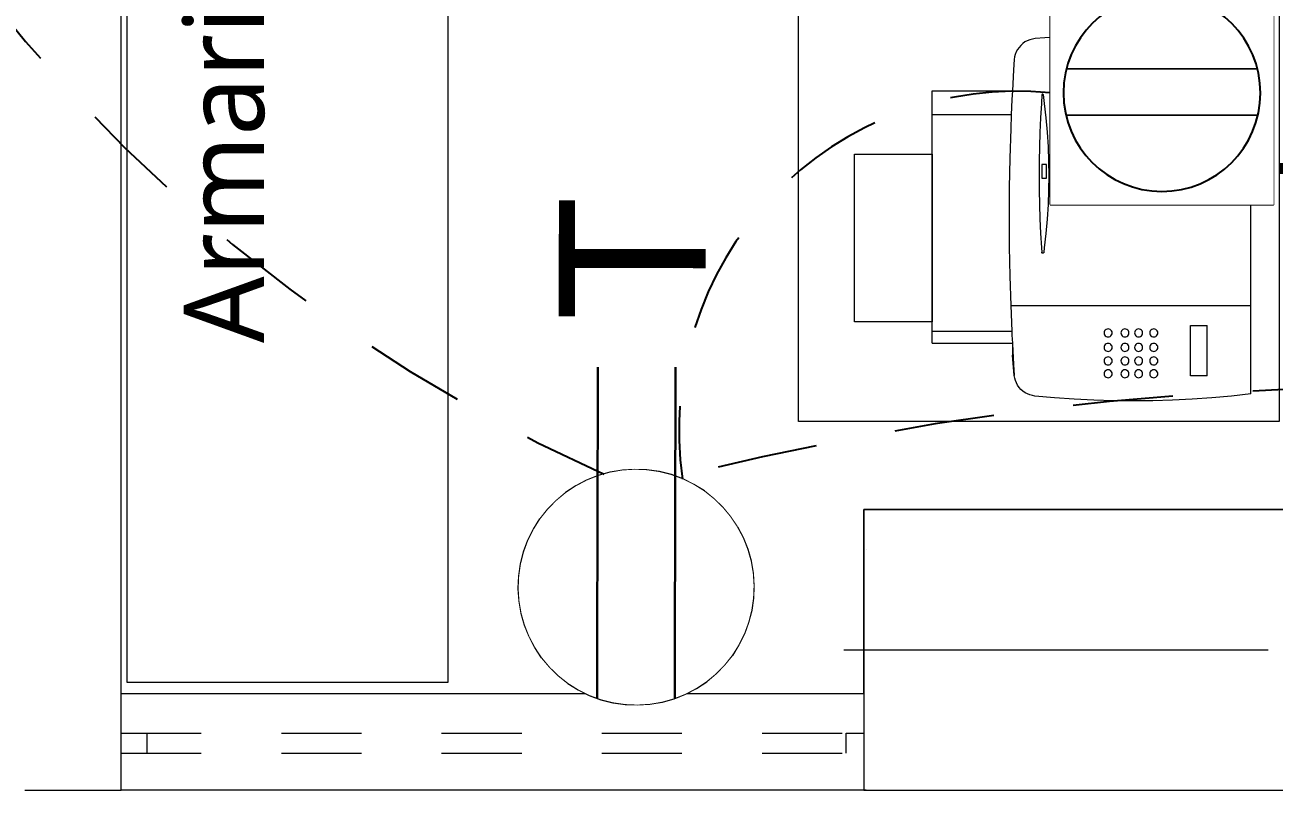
# Model space of a CAD drawing. Header units: metres. Extents: x -17 to 101, y 0 to 79.
# Drawn here: x 60.161 to 61.72, y 22.834 to 23.789 of the extents above; entities that cross this region are included whole.
import ezdxf

# ---------------------------------------------------------------- set-up
doc = ezdxf.new("R2010")
doc.units = ezdxf.units.M
doc.set_wipeout_variables(frame=1)
for name, pattern in [('CONTINUA', [0]), ('DASHED2', [0.375, 0.25, -0.125]), ('HIDDEN2', [0.1875, 0.125, -0.0625])]:
    doc.linetypes.add(name, pattern=pattern)
doc.layers.add('Cotas varias El', color=253, linetype='Continuous', lineweight=13)
doc.layers.add('TOMACORRIENTE', color=5, linetype='HIDDEN2', lineweight=30)
doc.styles.add('Generales', font='trebuc.ttf', dxfattribs={"height": 0.1})
doc.styles.add('style1', font='arial.ttf', dxfattribs={"height": 0.35})

# ---------------------------------------------------------------- blocks, each defined once
blk = doc.blocks.new('Tomacorriente con puesta a tierra')
at = {"layer": 'TOMACORRIENTE'}
blk.add_lwpolyline([(0.111, 0.0379), (0.1065, 0.0493), (0.1007, 0.0601), (0.0939, 0.0703), (0.086, 0.0798), (0.0772, 0.0883), (0.0676, 0.0959), (0.0572, 0.1024), (0.0462, 0.1079), (0.0346, 0.1121), (0.0227, 0.1151), (0.0106, 0.1168), (-0.0017, 0.1173), (-0.014, 0.1165), (-0.0261, 0.1144), (-0.0379, 0.111), (-0.0493, 0.1065), (-0.0601, 0.1007), (-0.0703, 0.0939), (-0.0798, 0.086), (-0.0883, 0.0772), (-0.0959, 0.0676), (-0.1024, 0.0572), (-0.1079, 0.0462), (-0.1121, 0.0346), (-0.1151, 0.0227), (-0.1168, 0.0106), (-0.1173, -0.0017), (-0.1165, -0.014), (-0.1144, -0.0261), (-0.111, -0.0379), (-0.1065, -0.0493), (-0.1007, -0.0601), (-0.0939, -0.0703), (-0.086, -0.0798), (-0.0772, -0.0883), (-0.0676, -0.0959), (-0.0572, -0.1024), (-0.0462, -0.1079), (-0.0346, -0.1121), (-0.0227, -0.1151), (-0.0106, -0.1168), (0.0017, -0.1173), (0.014, -0.1165), (0.0261, -0.1144), (0.0379, -0.111), (0.0493, -0.1065), (0.0601, -0.1007), (0.0703, -0.0939), (0.0798, -0.086), (0.0883, -0.0772), (0.0959, -0.0676), (0.1024, -0.0572), (0.1079, -0.0462), (0.1121, -0.0346), (0.1151, -0.0227), (0.1168, -0.0106), (0.1173, 0.0017), (0.1165, 0.014), (0.1144, 0.0261)], close=True, dxfattribs=at)
at = {"layer": 'TOMACORRIENTE', "color": 5, "linetype": 'CONTINUA', "style": 'style1', "text_generation_flag": 4}
blk.add_text('T', height=0.1466, rotation=180, dxfattribs=at).set_placement((0.3906, -0.0687))
blk.add_wipeout([(0.111, 0.0379), (0.1065, 0.0493), (0.1007, 0.0601), (0.0939, 0.0703), (0.086, 0.0798), (0.0772, 0.0883), (0.0676, 0.0959), (0.0572, 0.1024), (0.0462, 0.1079), (0.0346, 0.1121), (0.0227, 0.1151), (0.0106, 0.1168), (-0.0017, 0.1173), (-0.014, 0.1165), (-0.0261, 0.1144), (-0.0379, 0.111), (-0.0493, 0.1065), (-0.0601, 0.1007), (-0.0703, 0.0939), (-0.0798, 0.086), (-0.0883, 0.0772), (-0.0959, 0.0676), (-0.1024, 0.0572), (-0.1079, 0.0462), (-0.1121, 0.0346), (-0.1151, 0.0227), (-0.1168, 0.0106), (-0.1173, -0.0017), (-0.1165, -0.014), (-0.1144, -0.0261), (-0.111, -0.0379), (-0.1065, -0.0493), (-0.1007, -0.0601), (-0.0939, -0.0703), (-0.086, -0.0798), (-0.0772, -0.0883), (-0.0676, -0.0959), (-0.0572, -0.1024), (-0.0462, -0.1079), (-0.0346, -0.1121), (-0.0227, -0.1151), (-0.0106, -0.1168), (0.0017, -0.1173), (0.014, -0.1165), (0.0261, -0.1144), (0.0379, -0.111), (0.0493, -0.1065), (0.0601, -0.1007), (0.0703, -0.0939), (0.0798, -0.086), (0.0883, -0.0772), (0.0959, -0.0676), (0.1024, -0.0572), (0.1079, -0.0462), (0.1121, -0.0346), (0.1151, -0.0227), (0.1168, -0.0106), (0.1173, 0.0017), (0.1165, 0.014), (0.1144, 0.0261)]).dxf.layer = 'TOMACORRIENTE'
at = {"layer": 'TOMACORRIENTE', "color": 5, "linetype": 'CONTINUA'}
for p, q in [((-0.1107, 0.0388), (0.2197, 0.0388)), ((-0.1107, -0.0388), (0.2197, -0.0388))]:
    blk.add_line(p, q, dxfattribs=at)
blk = doc.blocks.new('TOMACORRIENTE EN PISO')
at = {"layer": 'TOMACORRIENTE', "linetype": 'CONTINUA', "lineweight": 25}
blk.add_lwpolyline([(-0.1663, -0.1663), (0.1662, -0.1663), (0.1662, 0.1662), (-0.1663, 0.1662)], close=True, dxfattribs=at)
at = {"layer": 'TOMACORRIENTE', "color": 5, "linetype": 'CONTINUA', "style": 'style1', "text_generation_flag": 4}
blk.add_text('T', height=0.1466, rotation=179.8829, dxfattribs=at).set_placement((0.2959, -0.2513))
at = {"linetype": 'CONTINUA', "lineweight": 25}
blk.add_wipeout([(-0.1663, -0.1663), (0.1662, -0.1663), (0.1662, 0.1662), (-0.1663, 0.1662)], dxfattribs=at).dxf.layer = 'TOMACORRIENTE'
at = {"layer": 'TOMACORRIENTE', "color": 5, "linetype": 'CONTINUA', "lineweight": 25}
for p, q in [((-0.1421, 0.0364), (0.1422, 0.0358)), ((-0.1429, -0.0327), (0.1428, -0.0333))]:
    blk.add_line(p, q, dxfattribs=at)
blk.add_ellipse((0, 0), major_axis=(0.1039, 0.1035), ratio=1, start_param=5.497787, end_param=11.780972, dxfattribs=at)

msp = doc.modelspace()

# ---------------------------------------------------------------- linework, layer by layer
at = {"layer": 'Cotas varias El'}
for p, q in [((61.4704, 23.7752), (61.4459, 23.7736)), ((61.495, 23.7762), (61.4704, 23.7752)), ((61.5195, 23.7769), (61.495, 23.7762)), ((61.544, 23.7771), (61.5195, 23.7769)), ((61.5686, 23.7769), (61.544, 23.7771)), ((61.5931, 23.7762), (61.5686, 23.7769)), ((61.6176, 23.7752), (61.5931, 23.7762)), ((61.6421, 23.7736), (61.6176, 23.7752)), ((61.4015, 23.7608), (61.3996, 23.7581)), ((61.4037, 23.7633), (61.4015, 23.7608)), ((61.4062, 23.7655), (61.4037, 23.7633)), ((61.4089, 23.7675), (61.4062, 23.7655)), ((61.4118, 23.7691), (61.4089, 23.7675)), ((61.4149, 23.7703), (61.4118, 23.7691)), ((61.4182, 23.7712), (61.4149, 23.7703)), ((61.4215, 23.7717), (61.4182, 23.7712)), ((61.4459, 23.7736), (61.4215, 23.7717)), ((61.6666, 23.7717), (61.6421, 23.7736)), ((61.691, 23.7693), (61.6666, 23.7717)), ((61.691, 23.4385), (61.691, 23.7693)), ((61.3955, 23.7455), (61.3946, 23.7326)), ((61.3959, 23.7488), (61.3955, 23.7455)), ((61.3968, 23.752), (61.3959, 23.7488)), ((61.398, 23.7551), (61.3968, 23.752)), ((61.3996, 23.7581), (61.398, 23.7551)), ((61.3946, 23.7326), (61.3933, 23.7067)), ((61.2933, 23.6767), (61.2933, 23.7067)), ((61.2933, 23.7067), (61.3933, 23.7067)), ((61.3933, 23.7067), (61.3927, 23.6958)), ((61.4302, 23.702), (61.4295, 23.6907)), ((61.4303, 23.7021), (61.4302, 23.702)), ((61.4304, 23.7023), (61.4303, 23.7021)), ((61.4305, 23.7024), (61.4304, 23.7023)), ((61.4306, 23.7024), (61.4305, 23.7024)), ((61.4308, 23.7025), (61.4306, 23.7024)), ((61.4309, 23.7025), (61.4308, 23.7025)), ((61.4311, 23.7025), (61.4309, 23.7025)), ((61.4312, 23.7024), (61.4311, 23.7025)), ((61.4313, 23.7024), (61.4312, 23.7024)), ((61.4314, 23.7023), (61.4313, 23.7024)), ((61.4315, 23.7021), (61.4314, 23.7023)), ((61.4316, 23.702), (61.4315, 23.7021)), ((61.4316, 23.702), (61.4331, 23.6908)), ((61.3927, 23.6958), (61.3919, 23.6767)), ((61.4295, 23.6907), (61.4285, 23.6727)), ((61.4331, 23.6908), (61.4351, 23.6728)), ((61.2933, 23.6273), (61.2933, 23.6767)), ((61.3919, 23.6767), (61.2933, 23.6767)), ((61.3919, 23.6767), (61.3912, 23.6591)), ((61.4285, 23.6727), (61.4277, 23.6547)), ((61.4351, 23.6728), (61.4367, 23.6548)), ((61.3912, 23.6591), (61.3901, 23.6223)), ((61.4277, 23.6547), (61.4271, 23.6367)), ((61.4367, 23.6548), (61.4378, 23.6368)), ((61.4271, 23.6367), (61.4268, 23.6187)), ((61.4378, 23.6368), (61.4385, 23.6188)), ((61.1963, 23.4183), (61.1963, 23.6273)), ((61.1963, 23.6273), (61.2631, 23.6273)), ((61.2631, 23.6273), (61.2933, 23.6273)), ((61.2933, 23.6273), (61.2933, 23.4183)), ((61.2933, 23.4183), (61.2933, 23.6273)), ((61.3901, 23.6223), (61.3894, 23.5856)), ((61.4268, 23.6187), (61.4267, 23.6007)), ((61.43, 23.6146), (61.43, 23.5976)), ((61.436, 23.6146), (61.43, 23.6146)), ((61.436, 23.5976), (61.436, 23.6146)), ((61.4385, 23.6188), (61.4387, 23.6007)), ((61.4267, 23.6007), (61.4268, 23.5827)), ((61.43, 23.5976), (61.436, 23.5976)), ((61.4387, 23.6007), (61.4385, 23.5826)), ((61.3894, 23.5856), (61.3892, 23.5488)), ((61.4268, 23.5827), (61.4271, 23.5647)), ((61.4385, 23.5826), (61.4378, 23.5646)), ((61.4271, 23.5647), (61.4277, 23.5467)), ((61.4378, 23.5646), (61.4367, 23.5465)), ((61.3892, 23.5488), (61.3894, 23.512)), ((61.4277, 23.5467), (61.4285, 23.5287)), ((61.4367, 23.5465), (61.4351, 23.5285)), ((61.4285, 23.5287), (61.4295, 23.5107)), ((61.4351, 23.5285), (61.4331, 23.5106)), ((61.3894, 23.512), (61.3901, 23.4752)), ((61.4295, 23.5107), (61.4298, 23.505)), ((61.4331, 23.5106), (61.4324, 23.5051)), ((61.4299, 23.5046), (61.4298, 23.505)), ((61.4301, 23.5043), (61.4299, 23.5046)), ((61.4303, 23.5041), (61.4301, 23.5043)), ((61.4306, 23.5039), (61.4303, 23.5041)), ((61.4309, 23.5038), (61.4306, 23.5039)), ((61.4312, 23.5038), (61.4309, 23.5038)), ((61.4315, 23.5038), (61.4312, 23.5038)), ((61.4318, 23.504), (61.4315, 23.5038)), ((61.4321, 23.5042), (61.4318, 23.504)), ((61.4323, 23.5045), (61.4321, 23.5042)), ((61.4324, 23.5048), (61.4323, 23.5045)), ((61.4324, 23.5051), (61.4324, 23.5048)), ((61.3901, 23.4752), (61.3912, 23.4385)), ((61.3912, 23.4385), (61.691, 23.4385)), ((61.3912, 23.4385), (61.3925, 23.4067)), ((61.691, 23.3283), (61.691, 23.4385)), ((61.2631, 23.4183), (61.1963, 23.4183)), ((61.2933, 23.4183), (61.2631, 23.4183)), ((61.2933, 23.4067), (61.2933, 23.4183)), ((61.2933, 23.4067), (61.3925, 23.4067)), ((61.2933, 23.3917), (61.2933, 23.4067)), ((61.3925, 23.4067), (61.3927, 23.4017)), ((61.3927, 23.4017), (61.3932, 23.3917)), ((61.5079, 23.4057), (61.5077, 23.4044)), ((61.5077, 23.4044), (61.5079, 23.4031)), ((61.5084, 23.4069), (61.5079, 23.4057)), ((61.5079, 23.4031), (61.5084, 23.4019)), ((61.5092, 23.4079), (61.5084, 23.4069)), ((61.5084, 23.4019), (61.5092, 23.4009)), ((61.5102, 23.4087), (61.5092, 23.4079)), ((61.5092, 23.4009), (61.5102, 23.4001)), ((61.5115, 23.4092), (61.5102, 23.4087)), ((61.5127, 23.4094), (61.5115, 23.4092)), ((61.514, 23.4092), (61.5127, 23.4094)), ((61.5152, 23.4087), (61.514, 23.4092)), ((61.5163, 23.4079), (61.5152, 23.4087)), ((61.5152, 23.4001), (61.5163, 23.4009)), ((61.5171, 23.4069), (61.5163, 23.4079)), ((61.5163, 23.4009), (61.5171, 23.4019)), ((61.5176, 23.4057), (61.5171, 23.4069)), ((61.5171, 23.4019), (61.5176, 23.4031)), ((61.5177, 23.4044), (61.5176, 23.4057)), ((61.5176, 23.4031), (61.5177, 23.4044)), ((61.5289, 23.4057), (61.5287, 23.4044)), ((61.5287, 23.4044), (61.5289, 23.4031)), ((61.5294, 23.4069), (61.5289, 23.4057)), ((61.5289, 23.4031), (61.5294, 23.4019)), ((61.5302, 23.4079), (61.5294, 23.4069)), ((61.5294, 23.4019), (61.5302, 23.4009)), ((61.5312, 23.4087), (61.5302, 23.4079)), ((61.5302, 23.4009), (61.5312, 23.4001)), ((61.5325, 23.4092), (61.5312, 23.4087)), ((61.5337, 23.4094), (61.5325, 23.4092)), ((61.535, 23.4092), (61.5337, 23.4094)), ((61.5362, 23.4087), (61.535, 23.4092)), ((61.5373, 23.4079), (61.5362, 23.4087)), ((61.5362, 23.4001), (61.5373, 23.4009)), ((61.5381, 23.4069), (61.5373, 23.4079)), ((61.5373, 23.4009), (61.5381, 23.4019)), ((61.5386, 23.4057), (61.5381, 23.4069)), ((61.5381, 23.4019), (61.5386, 23.4031)), ((61.5387, 23.4044), (61.5386, 23.4057)), ((61.5386, 23.4031), (61.5387, 23.4044)), ((61.5459, 23.4057), (61.5457, 23.4044)), ((61.5457, 23.4044), (61.5459, 23.4031)), ((61.5464, 23.4069), (61.5459, 23.4057)), ((61.5459, 23.4031), (61.5464, 23.4019)), ((61.5472, 23.4079), (61.5464, 23.4069)), ((61.5464, 23.4019), (61.5472, 23.4009)), ((61.5482, 23.4087), (61.5472, 23.4079)), ((61.5472, 23.4009), (61.5482, 23.4001)), ((61.5495, 23.4092), (61.5482, 23.4087)), ((61.5507, 23.4094), (61.5495, 23.4092)), ((61.552, 23.4092), (61.5507, 23.4094)), ((61.5532, 23.4087), (61.552, 23.4092)), ((61.5543, 23.4079), (61.5532, 23.4087)), ((61.5532, 23.4001), (61.5543, 23.4009)), ((61.5551, 23.4069), (61.5543, 23.4079)), ((61.5543, 23.4009), (61.5551, 23.4019)), ((61.5556, 23.4057), (61.5551, 23.4069)), ((61.5551, 23.4019), (61.5556, 23.4031)), ((61.5557, 23.4044), (61.5556, 23.4057)), ((61.5556, 23.4031), (61.5557, 23.4044)), ((61.5649, 23.4057), (61.5647, 23.4044)), ((61.5647, 23.4044), (61.5649, 23.4031)), ((61.5654, 23.4069), (61.5649, 23.4057)), ((61.5649, 23.4031), (61.5654, 23.4019)), ((61.5662, 23.4079), (61.5654, 23.4069)), ((61.5654, 23.4019), (61.5662, 23.4009)), ((61.5672, 23.4087), (61.5662, 23.4079)), ((61.5662, 23.4009), (61.5672, 23.4001)), ((61.5685, 23.4092), (61.5672, 23.4087)), ((61.5697, 23.4094), (61.5685, 23.4092)), ((61.571, 23.4092), (61.5697, 23.4094)), ((61.5722, 23.4087), (61.571, 23.4092)), ((61.5733, 23.4079), (61.5722, 23.4087)), ((61.5722, 23.4001), (61.5733, 23.4009)), ((61.5741, 23.4069), (61.5733, 23.4079)), ((61.5733, 23.4009), (61.5741, 23.4019)), ((61.5746, 23.4057), (61.5741, 23.4069)), ((61.5741, 23.4019), (61.5746, 23.4031)), ((61.5747, 23.4044), (61.5746, 23.4057)), ((61.5746, 23.4031), (61.5747, 23.4044)), ((61.6154, 23.4137), (61.6364, 23.4137)), ((61.6154, 23.3507), (61.6154, 23.4137)), ((61.6364, 23.3507), (61.6364, 23.4137)), ((61.2933, 23.3917), (61.3932, 23.3917)), ((61.3932, 23.3917), (61.3933, 23.3908)), ((61.3933, 23.3908), (61.3933, 23.3767)), ((61.3933, 23.3908), (61.3946, 23.365)), ((61.5079, 23.3877), (61.5077, 23.3864)), ((61.5077, 23.3864), (61.5079, 23.3851)), ((61.5084, 23.3889), (61.5079, 23.3877)), ((61.5092, 23.3899), (61.5084, 23.3889)), ((61.5102, 23.3907), (61.5092, 23.3899)), ((61.5102, 23.4001), (61.5115, 23.3996)), ((61.5115, 23.3912), (61.5102, 23.3907)), ((61.5115, 23.3996), (61.5127, 23.3994)), ((61.5127, 23.3914), (61.5115, 23.3912)), ((61.5127, 23.3994), (61.514, 23.3996)), ((61.514, 23.3912), (61.5127, 23.3914)), ((61.514, 23.3996), (61.5152, 23.4001)), ((61.5152, 23.3907), (61.514, 23.3912)), ((61.5163, 23.3899), (61.5152, 23.3907)), ((61.5171, 23.3889), (61.5163, 23.3899)), ((61.5176, 23.3877), (61.5171, 23.3889)), ((61.5177, 23.3864), (61.5176, 23.3877)), ((61.5176, 23.3851), (61.5177, 23.3864)), ((61.5289, 23.3877), (61.5287, 23.3864)), ((61.5287, 23.3864), (61.5289, 23.3851)), ((61.5294, 23.3889), (61.5289, 23.3877)), ((61.5302, 23.3899), (61.5294, 23.3889)), ((61.5312, 23.3907), (61.5302, 23.3899)), ((61.5312, 23.4001), (61.5325, 23.3996)), ((61.5325, 23.3912), (61.5312, 23.3907)), ((61.5325, 23.3996), (61.5337, 23.3994)), ((61.5337, 23.3914), (61.5325, 23.3912)), ((61.5337, 23.3994), (61.535, 23.3996)), ((61.535, 23.3912), (61.5337, 23.3914)), ((61.535, 23.3996), (61.5362, 23.4001)), ((61.5362, 23.3907), (61.535, 23.3912)), ((61.5373, 23.3899), (61.5362, 23.3907)), ((61.5381, 23.3889), (61.5373, 23.3899)), ((61.5386, 23.3877), (61.5381, 23.3889)), ((61.5387, 23.3864), (61.5386, 23.3877)), ((61.5386, 23.3851), (61.5387, 23.3864)), ((61.5459, 23.3877), (61.5457, 23.3864)), ((61.5457, 23.3864), (61.5459, 23.3851)), ((61.5464, 23.3889), (61.5459, 23.3877)), ((61.5472, 23.3899), (61.5464, 23.3889)), ((61.5482, 23.3907), (61.5472, 23.3899)), ((61.5482, 23.4001), (61.5495, 23.3996)), ((61.5495, 23.3912), (61.5482, 23.3907)), ((61.5495, 23.3996), (61.5507, 23.3994)), ((61.5507, 23.3914), (61.5495, 23.3912)), ((61.5507, 23.3994), (61.552, 23.3996)), ((61.552, 23.3912), (61.5507, 23.3914)), ((61.552, 23.3996), (61.5532, 23.4001)), ((61.5532, 23.3907), (61.552, 23.3912)), ((61.5543, 23.3899), (61.5532, 23.3907)), ((61.5551, 23.3889), (61.5543, 23.3899)), ((61.5556, 23.3877), (61.5551, 23.3889)), ((61.5557, 23.3864), (61.5556, 23.3877)), ((61.5556, 23.3851), (61.5557, 23.3864)), ((61.5649, 23.3877), (61.5647, 23.3864)), ((61.5647, 23.3864), (61.5649, 23.3851)), ((61.5654, 23.3889), (61.5649, 23.3877)), ((61.5662, 23.3899), (61.5654, 23.3889)), ((61.5672, 23.3907), (61.5662, 23.3899)), ((61.5672, 23.4001), (61.5685, 23.3996)), ((61.5685, 23.3912), (61.5672, 23.3907)), ((61.5685, 23.3996), (61.5697, 23.3994)), ((61.5697, 23.3914), (61.5685, 23.3912)), ((61.5697, 23.3994), (61.571, 23.3996)), ((61.571, 23.3912), (61.5697, 23.3914)), ((61.571, 23.3996), (61.5722, 23.4001)), ((61.5722, 23.3907), (61.571, 23.3912)), ((61.5733, 23.3899), (61.5722, 23.3907)), ((61.5741, 23.3889), (61.5733, 23.3899)), ((61.5746, 23.3877), (61.5741, 23.3889)), ((61.5747, 23.3864), (61.5746, 23.3877)), ((61.5746, 23.3851), (61.5747, 23.3864)), ((61.3955, 23.3513), (61.3933, 23.3767)), ((61.5079, 23.3707), (61.5077, 23.3694)), ((61.5079, 23.3851), (61.5084, 23.3839)), ((61.5084, 23.3719), (61.5079, 23.3707)), ((61.5084, 23.3839), (61.5092, 23.3829)), ((61.5092, 23.3729), (61.5084, 23.3719)), ((61.5092, 23.3829), (61.5102, 23.3821)), ((61.5102, 23.3737), (61.5092, 23.3729)), ((61.5102, 23.3821), (61.5115, 23.3816)), ((61.5115, 23.3742), (61.5102, 23.3737)), ((61.5115, 23.3816), (61.5127, 23.3814)), ((61.5127, 23.3744), (61.5115, 23.3742)), ((61.5127, 23.3814), (61.514, 23.3816)), ((61.514, 23.3742), (61.5127, 23.3744)), ((61.514, 23.3816), (61.5152, 23.3821)), ((61.5152, 23.3737), (61.514, 23.3742)), ((61.5152, 23.3821), (61.5163, 23.3829)), ((61.5163, 23.3729), (61.5152, 23.3737)), ((61.5163, 23.3829), (61.5171, 23.3839)), ((61.5171, 23.3719), (61.5163, 23.3729)), ((61.5171, 23.3839), (61.5176, 23.3851)), ((61.5176, 23.3707), (61.5171, 23.3719)), ((61.5177, 23.3694), (61.5176, 23.3707)), ((61.5289, 23.3707), (61.5287, 23.3694)), ((61.5289, 23.3851), (61.5294, 23.3839)), ((61.5294, 23.3719), (61.5289, 23.3707)), ((61.5294, 23.3839), (61.5302, 23.3829)), ((61.5302, 23.3729), (61.5294, 23.3719)), ((61.5302, 23.3829), (61.5312, 23.3821)), ((61.5312, 23.3737), (61.5302, 23.3729)), ((61.5312, 23.3821), (61.5325, 23.3816)), ((61.5325, 23.3742), (61.5312, 23.3737)), ((61.5325, 23.3816), (61.5337, 23.3814)), ((61.5337, 23.3744), (61.5325, 23.3742)), ((61.5337, 23.3814), (61.535, 23.3816)), ((61.535, 23.3742), (61.5337, 23.3744)), ((61.535, 23.3816), (61.5362, 23.3821)), ((61.5362, 23.3737), (61.535, 23.3742)), ((61.5362, 23.3821), (61.5373, 23.3829)), ((61.5373, 23.3729), (61.5362, 23.3737)), ((61.5373, 23.3829), (61.5381, 23.3839)), ((61.5381, 23.3719), (61.5373, 23.3729)), ((61.5381, 23.3839), (61.5386, 23.3851)), ((61.5386, 23.3707), (61.5381, 23.3719)), ((61.5387, 23.3694), (61.5386, 23.3707)), ((61.5459, 23.3707), (61.5457, 23.3694)), ((61.5459, 23.3851), (61.5464, 23.3839)), ((61.5464, 23.3719), (61.5459, 23.3707)), ((61.5464, 23.3839), (61.5472, 23.3829)), ((61.5472, 23.3729), (61.5464, 23.3719)), ((61.5472, 23.3829), (61.5482, 23.3821)), ((61.5482, 23.3737), (61.5472, 23.3729)), ((61.5482, 23.3821), (61.5495, 23.3816)), ((61.5495, 23.3742), (61.5482, 23.3737)), ((61.5495, 23.3816), (61.5507, 23.3814)), ((61.5507, 23.3744), (61.5495, 23.3742)), ((61.5507, 23.3814), (61.552, 23.3816)), ((61.552, 23.3742), (61.5507, 23.3744)), ((61.552, 23.3816), (61.5532, 23.3821)), ((61.5532, 23.3737), (61.552, 23.3742)), ((61.5532, 23.3821), (61.5543, 23.3829)), ((61.5543, 23.3729), (61.5532, 23.3737)), ((61.5543, 23.3829), (61.5551, 23.3839)), ((61.5551, 23.3719), (61.5543, 23.3729)), ((61.5551, 23.3839), (61.5556, 23.3851)), ((61.5556, 23.3707), (61.5551, 23.3719)), ((61.5557, 23.3694), (61.5556, 23.3707)), ((61.5649, 23.3707), (61.5647, 23.3694)), ((61.5649, 23.3851), (61.5654, 23.3839)), ((61.5654, 23.3719), (61.5649, 23.3707)), ((61.5654, 23.3839), (61.5662, 23.3829)), ((61.5662, 23.3729), (61.5654, 23.3719)), ((61.5662, 23.3829), (61.5672, 23.3821)), ((61.5672, 23.3737), (61.5662, 23.3729)), ((61.5672, 23.3821), (61.5685, 23.3816)), ((61.5685, 23.3742), (61.5672, 23.3737)), ((61.5685, 23.3816), (61.5697, 23.3814)), ((61.5697, 23.3744), (61.5685, 23.3742)), ((61.5697, 23.3814), (61.571, 23.3816)), ((61.571, 23.3742), (61.5697, 23.3744)), ((61.571, 23.3816), (61.5722, 23.3821)), ((61.5722, 23.3737), (61.571, 23.3742)), ((61.5722, 23.3821), (61.5733, 23.3829)), ((61.5733, 23.3729), (61.5722, 23.3737)), ((61.5733, 23.3829), (61.5741, 23.3839)), ((61.5741, 23.3719), (61.5733, 23.3729)), ((61.5741, 23.3839), (61.5746, 23.3851)), ((61.5746, 23.3707), (61.5741, 23.3719)), ((61.5747, 23.3694), (61.5746, 23.3707)), ((61.3946, 23.365), (61.3955, 23.3513)), ((61.5077, 23.3694), (61.5079, 23.3681)), ((61.5079, 23.3547), (61.5077, 23.3534)), ((61.5079, 23.3681), (61.5084, 23.3669)), ((61.5084, 23.3559), (61.5079, 23.3547)), ((61.5084, 23.3669), (61.5092, 23.3659)), ((61.5092, 23.3569), (61.5084, 23.3559)), ((61.5092, 23.3659), (61.5102, 23.3651)), ((61.5102, 23.3577), (61.5092, 23.3569)), ((61.5102, 23.3651), (61.5115, 23.3646)), ((61.5115, 23.3582), (61.5102, 23.3577)), ((61.5115, 23.3646), (61.5127, 23.3644)), ((61.5127, 23.3584), (61.5115, 23.3582)), ((61.5127, 23.3644), (61.514, 23.3646)), ((61.514, 23.3582), (61.5127, 23.3584)), ((61.514, 23.3646), (61.5152, 23.3651)), ((61.5152, 23.3577), (61.514, 23.3582)), ((61.5152, 23.3651), (61.5163, 23.3659)), ((61.5163, 23.3569), (61.5152, 23.3577)), ((61.5163, 23.3659), (61.5171, 23.3669)), ((61.5171, 23.3559), (61.5163, 23.3569)), ((61.5171, 23.3669), (61.5176, 23.3681)), ((61.5176, 23.3547), (61.5171, 23.3559)), ((61.5176, 23.3681), (61.5177, 23.3694)), ((61.5177, 23.3534), (61.5176, 23.3547)), ((61.5287, 23.3694), (61.5289, 23.3681)), ((61.5289, 23.3547), (61.5287, 23.3534)), ((61.5289, 23.3681), (61.5294, 23.3669)), ((61.5294, 23.3559), (61.5289, 23.3547)), ((61.5294, 23.3669), (61.5302, 23.3659)), ((61.5302, 23.3569), (61.5294, 23.3559)), ((61.5302, 23.3659), (61.5312, 23.3651)), ((61.5312, 23.3577), (61.5302, 23.3569)), ((61.5312, 23.3651), (61.5325, 23.3646)), ((61.5325, 23.3582), (61.5312, 23.3577)), ((61.5325, 23.3646), (61.5337, 23.3644)), ((61.5337, 23.3584), (61.5325, 23.3582)), ((61.5337, 23.3644), (61.535, 23.3646)), ((61.535, 23.3582), (61.5337, 23.3584)), ((61.535, 23.3646), (61.5362, 23.3651)), ((61.5362, 23.3577), (61.535, 23.3582)), ((61.5362, 23.3651), (61.5373, 23.3659)), ((61.5373, 23.3569), (61.5362, 23.3577)), ((61.5373, 23.3659), (61.5381, 23.3669)), ((61.5381, 23.3559), (61.5373, 23.3569)), ((61.5381, 23.3669), (61.5386, 23.3681)), ((61.5386, 23.3547), (61.5381, 23.3559)), ((61.5386, 23.3681), (61.5387, 23.3694)), ((61.5387, 23.3534), (61.5386, 23.3547)), ((61.5457, 23.3694), (61.5459, 23.3681)), ((61.5459, 23.3547), (61.5457, 23.3534)), ((61.5459, 23.3681), (61.5464, 23.3669)), ((61.5464, 23.3559), (61.5459, 23.3547)), ((61.5464, 23.3669), (61.5472, 23.3659)), ((61.5472, 23.3569), (61.5464, 23.3559)), ((61.5472, 23.3659), (61.5482, 23.3651)), ((61.5482, 23.3577), (61.5472, 23.3569)), ((61.5482, 23.3651), (61.5495, 23.3646)), ((61.5495, 23.3582), (61.5482, 23.3577)), ((61.5495, 23.3646), (61.5507, 23.3644)), ((61.5507, 23.3584), (61.5495, 23.3582)), ((61.5507, 23.3644), (61.552, 23.3646)), ((61.552, 23.3582), (61.5507, 23.3584)), ((61.552, 23.3646), (61.5532, 23.3651)), ((61.5532, 23.3577), (61.552, 23.3582)), ((61.5532, 23.3651), (61.5543, 23.3659)), ((61.5543, 23.3569), (61.5532, 23.3577)), ((61.5543, 23.3659), (61.5551, 23.3669)), ((61.5551, 23.3559), (61.5543, 23.3569)), ((61.5551, 23.3669), (61.5556, 23.3681)), ((61.5556, 23.3547), (61.5551, 23.3559)), ((61.5556, 23.3681), (61.5557, 23.3694)), ((61.5557, 23.3534), (61.5556, 23.3547)), ((61.5647, 23.3694), (61.5649, 23.3681)), ((61.5649, 23.3547), (61.5647, 23.3534)), ((61.5649, 23.3681), (61.5654, 23.3669)), ((61.5654, 23.3559), (61.5649, 23.3547)), ((61.5654, 23.3669), (61.5662, 23.3659)), ((61.5662, 23.3569), (61.5654, 23.3559)), ((61.5662, 23.3659), (61.5672, 23.3651)), ((61.5672, 23.3577), (61.5662, 23.3569)), ((61.5672, 23.3651), (61.5685, 23.3646)), ((61.5685, 23.3582), (61.5672, 23.3577)), ((61.5685, 23.3646), (61.5697, 23.3644)), ((61.5697, 23.3584), (61.5685, 23.3582)), ((61.5697, 23.3644), (61.571, 23.3646)), ((61.571, 23.3582), (61.5697, 23.3584)), ((61.571, 23.3646), (61.5722, 23.3651)), ((61.5722, 23.3577), (61.571, 23.3582)), ((61.5722, 23.3651), (61.5733, 23.3659)), ((61.5733, 23.3569), (61.5722, 23.3577)), ((61.5733, 23.3659), (61.5741, 23.3669)), ((61.5741, 23.3559), (61.5733, 23.3569)), ((61.5741, 23.3669), (61.5746, 23.3681)), ((61.5746, 23.3547), (61.5741, 23.3559)), ((61.5746, 23.3681), (61.5747, 23.3694)), ((61.5747, 23.3534), (61.5746, 23.3547)), ((61.3961, 23.3481), (61.3955, 23.3513)), ((61.397, 23.3449), (61.3961, 23.3481)), ((61.3982, 23.3419), (61.397, 23.3449)), ((61.3998, 23.339), (61.3982, 23.3419)), ((61.4017, 23.3363), (61.3998, 23.339)), ((61.5077, 23.3534), (61.5079, 23.3521)), ((61.5079, 23.3521), (61.5084, 23.3509)), ((61.5084, 23.3509), (61.5092, 23.3499)), ((61.5092, 23.3499), (61.5102, 23.3491)), ((61.5102, 23.3491), (61.5115, 23.3486)), ((61.5115, 23.3486), (61.5127, 23.3484)), ((61.5127, 23.3484), (61.514, 23.3486)), ((61.514, 23.3486), (61.5152, 23.3491)), ((61.5152, 23.3491), (61.5163, 23.3499)), ((61.5163, 23.3499), (61.5171, 23.3509)), ((61.5171, 23.3509), (61.5176, 23.3521)), ((61.5176, 23.3521), (61.5177, 23.3534)), ((61.5287, 23.3534), (61.5289, 23.3521)), ((61.5289, 23.3521), (61.5294, 23.3509)), ((61.5294, 23.3509), (61.5302, 23.3499)), ((61.5302, 23.3499), (61.5312, 23.3491)), ((61.5312, 23.3491), (61.5325, 23.3486)), ((61.5325, 23.3486), (61.5337, 23.3484)), ((61.5337, 23.3484), (61.535, 23.3486)), ((61.535, 23.3486), (61.5362, 23.3491)), ((61.5362, 23.3491), (61.5373, 23.3499)), ((61.5373, 23.3499), (61.5381, 23.3509)), ((61.5381, 23.3509), (61.5386, 23.3521)), ((61.5386, 23.3521), (61.5387, 23.3534)), ((61.5457, 23.3534), (61.5459, 23.3521)), ((61.5459, 23.3521), (61.5464, 23.3509)), ((61.5464, 23.3509), (61.5472, 23.3499)), ((61.5472, 23.3499), (61.5482, 23.3491)), ((61.5482, 23.3491), (61.5495, 23.3486)), ((61.5495, 23.3486), (61.5507, 23.3484)), ((61.5507, 23.3484), (61.552, 23.3486)), ((61.552, 23.3486), (61.5532, 23.3491)), ((61.5532, 23.3491), (61.5543, 23.3499)), ((61.5543, 23.3499), (61.5551, 23.3509)), ((61.5551, 23.3509), (61.5556, 23.3521)), ((61.5556, 23.3521), (61.5557, 23.3534)), ((61.5647, 23.3534), (61.5649, 23.3521)), ((61.5649, 23.3521), (61.5654, 23.3509)), ((61.5654, 23.3509), (61.5662, 23.3499)), ((61.5662, 23.3499), (61.5672, 23.3491)), ((61.5672, 23.3491), (61.5685, 23.3486)), ((61.5685, 23.3486), (61.5697, 23.3484)), ((61.5697, 23.3484), (61.571, 23.3486)), ((61.571, 23.3486), (61.5722, 23.3491)), ((61.5722, 23.3491), (61.5733, 23.3499)), ((61.5733, 23.3499), (61.5741, 23.3509)), ((61.5741, 23.3509), (61.5746, 23.3521)), ((61.5746, 23.3521), (61.5747, 23.3534)), ((61.6364, 23.3507), (61.6154, 23.3507)), ((61.4039, 23.3339), (61.4017, 23.3363)), ((61.4064, 23.3317), (61.4039, 23.3339)), ((61.4091, 23.3298), (61.4064, 23.3317)), ((61.412, 23.3282), (61.4091, 23.3298)), ((61.415, 23.327), (61.412, 23.3282)), ((61.4182, 23.3261), (61.415, 23.327)), ((61.4214, 23.3256), (61.4182, 23.3261)), ((61.4459, 23.3234), (61.4214, 23.3256)), ((61.4704, 23.3217), (61.4459, 23.3234)), ((61.6422, 23.3234), (61.6177, 23.3217)), ((61.6666, 23.3256), (61.6422, 23.3234)), ((61.691, 23.3283), (61.6666, 23.3256)), ((61.4949, 23.3204), (61.4704, 23.3217)), ((61.5195, 23.3197), (61.4949, 23.3204)), ((61.544, 23.3195), (61.5195, 23.3197)), ((61.5686, 23.3197), (61.544, 23.3195)), ((61.5931, 23.3204), (61.5686, 23.3197)), ((61.6177, 23.3217), (61.5931, 23.3204)), ((60.1608, 22.8339), (60.2808, 22.8339))]:
    msp.add_line(p, q, dxfattribs=at)
at = {"layer": 'Cotas varias El', "linetype": 'Continuous'}
for p, q in [((61.1827, 23.0089), (61.7127, 23.0089)), ((61.2077, 22.9539), (60.2808, 22.9539)), ((60.3131, 22.8798), (60.3131, 22.9048)), ((61.1858, 22.8798), (61.1858, 22.9048)), ((61.1858, 22.9048), (61.2077, 22.9048)), ((61.2108, 22.8339), (60.2808, 22.8339))]:
    msp.add_line(p, q, dxfattribs=at)
at = {"layer": 'Cotas varias El', "linetype": 'DASHED2', "ltscale": 0.3}
for p, q in [((60.2808, 22.9047), (61.2077, 22.9047)), ((60.2808, 22.8797), (61.2077, 22.8797))]:
    msp.add_line(p, q, dxfattribs=at)
at = {"layer": 'Cotas varias El'}
for points in [[(61.1264, 23.2939), (61.1264, 24.7939), (61.7264, 24.7939), (61.7264, 23.2939), (61.1264, 23.2939)], [(60.2808, 22.8339), (60.2808, 24.7089)], [(60.2884, 22.9679), (60.2884, 24.1679), (60.6884, 24.1679), (60.6884, 22.9679), (60.2884, 22.9679)], [(61.2077, 22.9539), (61.2077, 23.1839), (62.3106, 23.1839), (62.3106, 22.8339)]]:
    msp.add_lwpolyline(points, dxfattribs=at)
at = {"layer": 'Cotas varias El', "linetype": 'Continuous'}
msp.add_lwpolyline([(61.2077, 22.8339), (62.3077, 22.8339), (62.3077, 23.1839), (61.2077, 23.1839)], close=True, dxfattribs=at)
msp.add_lwpolyline([(61.2108, 23.1339), (61.2108, 23.1339)], dxfattribs=at)

# ---------------------------------------------------------------- texts
at = {"layer": 'Cotas varias El', "insert": (60.3592, 23.8899), "char_height": 0.1, "attachment_point": 3, "rotation": 90, "style": 'Generales'}
msp.add_mtext_dynamic_manual_height_columns('Armario ', width=0.115, gutter_width=1, heights=[0.1165], dxfattribs=at)

# ---------------------------------------------------------------- next in the draw order: block references
at = {"layer": 'TOMACORRIENTE', "lineweight": 25, "xscale": 0.8382000000000001, "yscale": 0.8382000000000001, "zscale": 0.8382000000000001}
msp.add_blockref('TOMACORRIENTE EN PISO', (61.5799, 23.7039, -0.0424), dxfattribs=at)
at = {"layer": 'TOMACORRIENTE', "lineweight": 25, "xscale": 1.25, "yscale": 1.25, "zscale": 1.25, "rotation": 89.88285374326205}
msp.add_blockref('Tomacorriente con puesta a tierra', (60.9236, 23.0871), dxfattribs=at)

# ---------------------------------------------------------------- next in the draw order: linework, layer by layer
at = {"layer": 'TOMACORRIENTE', "lineweight": 25}
for centre, radius, start, end in [((61.717, 25.095), 2.0444, 205.1289, 245.9514), ((61.3995, 23.2835, -0.0849), 0.4225, 84.4204, 188.3968), ((61.8748, 19.662), 3.6745, 76.8455, 104.1845)]:
    msp.add_arc(centre, radius, start, end, dxfattribs=at)

doc.saveas('drawing.dxf')
